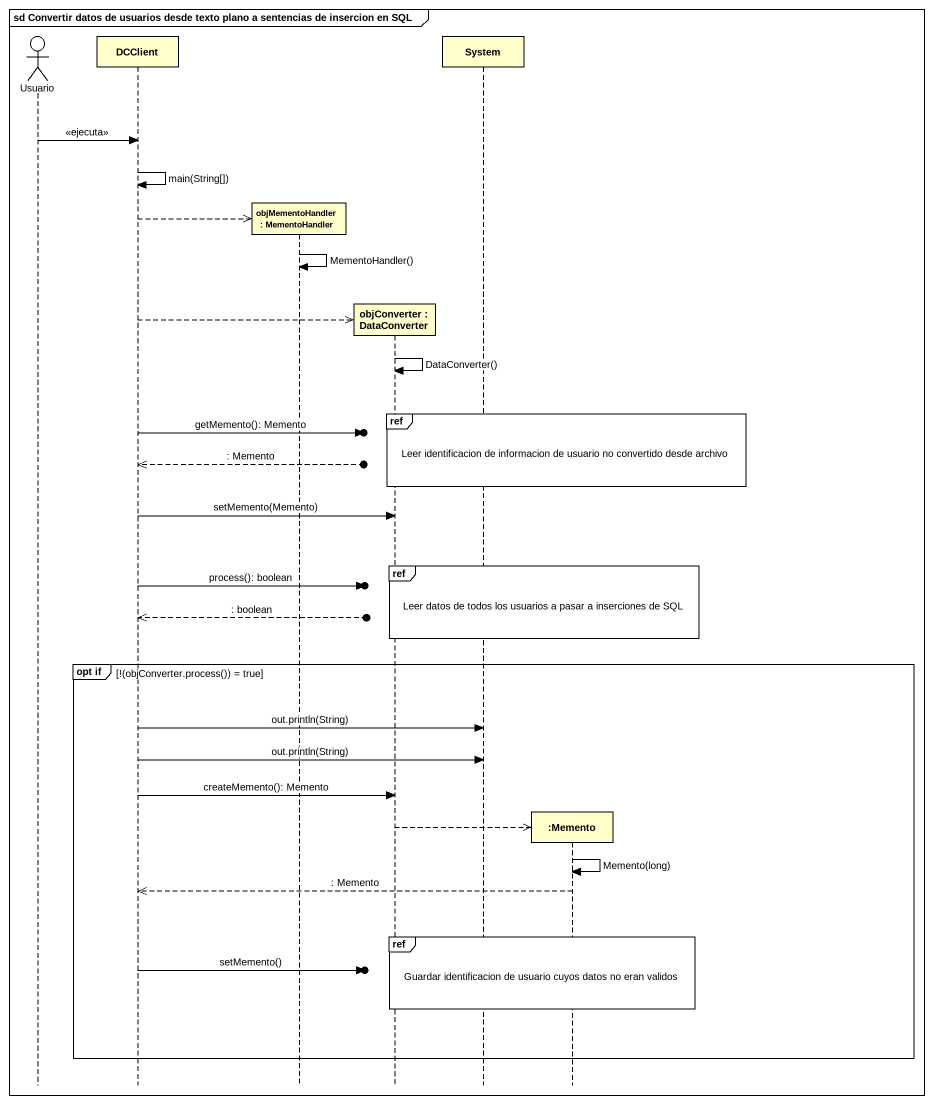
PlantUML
@startuml
mainframe sd Convertir datos de usuarios desde texto plano a sentencias de insercion en SQL
hide footbox
actor Usuario
participant DCClient
participant "objMementoHandler : MementoHandler" as objMementoHandler
participant "objConverter : DataConverter" as objConverter
participant System
participant ":Memento" as Memento

Usuario -> DCClient : <<ejecuta>>
DCClient -> DCClient : main(String[])
DCClient -->> objMementoHandler **
objMementoHandler -> objMementoHandler : MementoHandler()
DCClient -->> objConverter **
objConverter -> objConverter : DataConverter()
ref over objConverter, System, Memento : Leer identificacion de informacion de usuario no convertido desde archivo
DCClient ->o] : getMemento(): Memento
DCClient <<--o] : : Memento
DCClient -> objConverter : setMemento(Memento)
ref over objConverter, System, Memento : Leer datos de todos los usuarios a pasar a inserciones de SQL
DCClient ->o] : process(): boolean
DCClient <<--o] : : boolean
group opt if [!(objConverter.process()) = true]
  DCClient -> System : out.println(String)
  DCClient -> System : out.println(String)
  DCClient -> objConverter : createMemento(): Memento
  objConverter -->> Memento **
  Memento -> Memento : Memento(long)
  Memento -->> DCClient : : Memento
  ref over objConverter, System, Memento : Guardar identificacion de usuario cuyos datos no eran validos
  DCClient ->o] : setMemento()
end
@enduml
